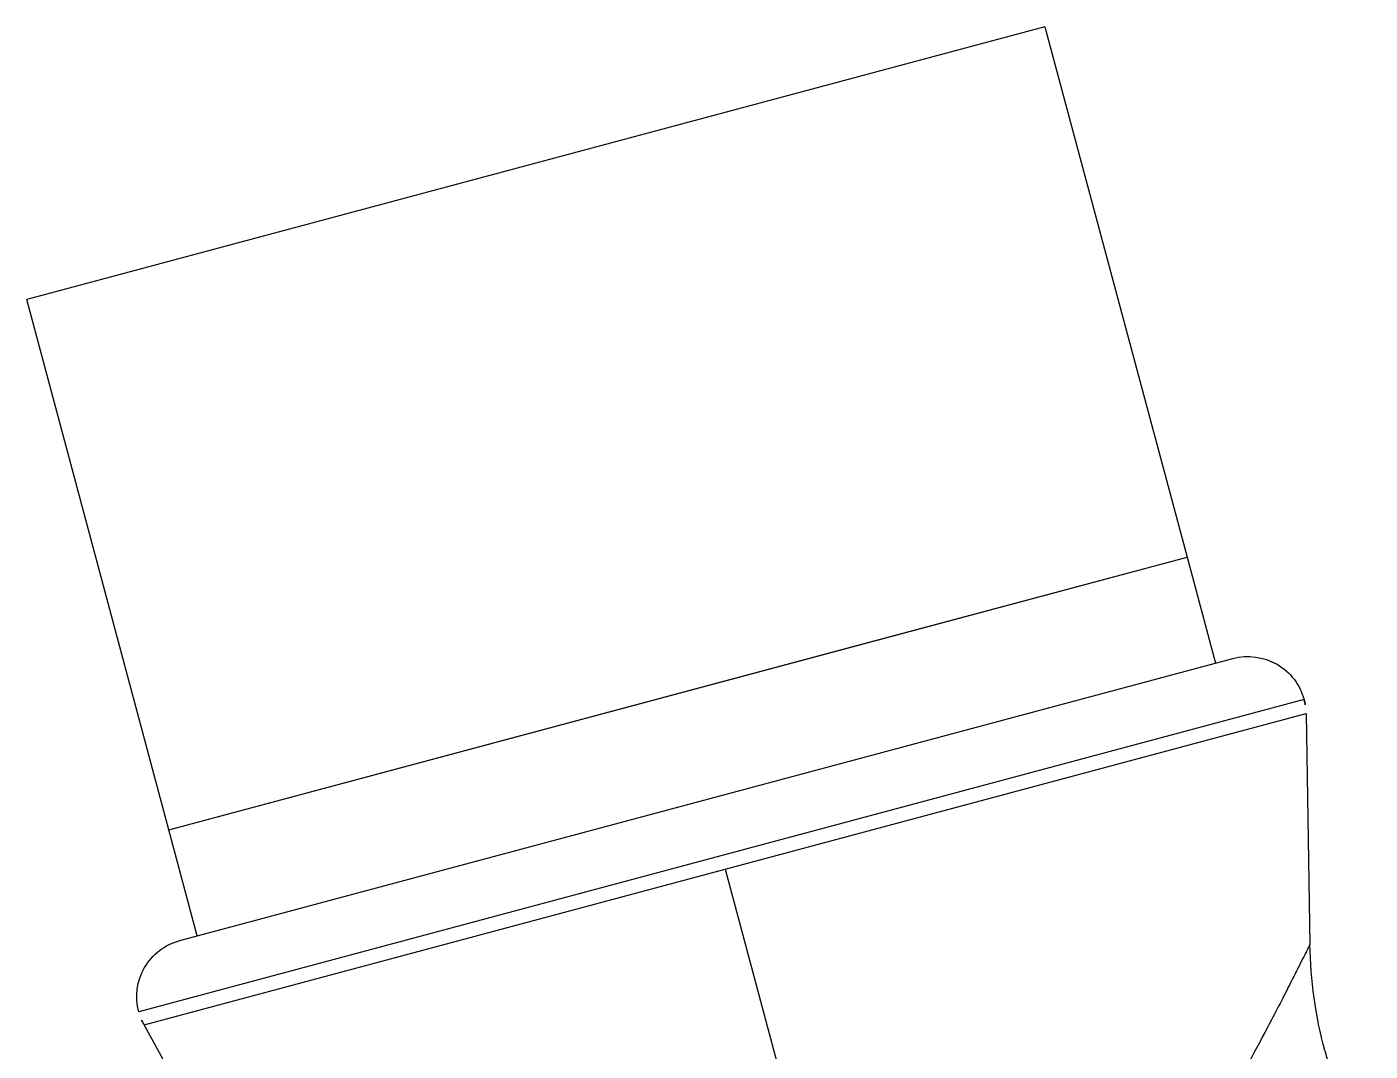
# Model space of a CAD drawing. Header units: millimetres. Extents: x 694231 to 734331, y 4486031 to 4541543.
# Drawn here: x 713340.1735 to 713340.2346, y 4487264.6241 to 4487264.6707 of the extents above; entities that cross this region are included whole.
import ezdxf

# ---------------------------------------------------------------- set-up
doc = ezdxf.new("R2010")
doc.units = ezdxf.units.MM

# ---------------------------------------------------------------- blocks, each defined once
blk = doc.blocks.new('ERER')
at = {"color": 7, "linetype": 'Continuous', "lineweight": 25}
for p, q in [((2598.972478811678, 998.7281116243062), (2598.979679016802, 998.7549927184424)), ((2598.951119986774, 998.7443888027473), (2598.946019397032, 998.7351988810676)), ((2598.999792283729, 998.736371876335), (2599.001856169661, 998.7440771435412)), ((2598.946019397032, 998.7351988810676), (2598.972478811678, 998.7281116243062)), ((2598.998848487141, 998.720384326726), (2598.94577719938, 998.7345996768408)), ((2598.947647796021, 998.7313603737539), (2598.995609183808, 998.7185137291642)), ((2598.998938226094, 998.7210243676063), (2598.999114137065, 998.7315317792304)), ((2598.94844578604, 998.7311466290344), (2598.947152121571, 998.7263168894391)), ((2598.972478811678, 998.7281116243062), (2598.998938226094, 998.7210243676063)), ((2598.947152121571, 998.7263168894391), (2598.940683799111, 998.7021681914939)), ((2598.947152121571, 998.7263168894391), (2598.993517529319, 998.7138977342886)), ((2598.947152121571, 998.7263168894391), (2598.979731071556, 998.7175904904325)), ((2598.993517529319, 998.7138977342886), (2598.994811194034, 998.718727474805)), ((2598.979731071556, 998.7175904904325), (2598.993517529319, 998.7138977342886)), ((2598.98704920745, 998.6897490371721), (2598.993517529319, 998.7138977342886)), ((2598.98704920745, 998.6897490371721), (2598.940683799111, 998.7021681914939))]:
    blk.add_line(p, q, dxfattribs=at)
for centre, radius, start, end in [((2599.019125558762, 998.7311952318996), 0.0200148009063957, 165.0085026427525, 179.0343523119311), ((2599.019111239396, 998.731197187592), 0.02000000001540583, 165.0073440319652, 179.0413397473249), ((2598.948332146645, 998.7339153272758), 0.002645040000000875, 150.9688470544842, 165.0050955363407), ((2598.948332146645, 998.7339153272758), 0.002645040000000875, 165.0050955363407, 255.0050981163404), ((2598.996293545157, 998.7210686808006), 0.002645040000000364, 345.0051161929898, 359.0413640541128), ((2598.996293545157, 998.7210686808006), 0.002645040000000164, 255.0050955363407, 345.0051161929898)]:
    blk.add_arc(centre, radius, start, end, dxfattribs=at)
for points, knots in [([(2598.999113600496, 998.7315325400103), (2598.999087431152, 998.7315857242667), (2598.999047783403, 998.7316662987), (2598.99883825088, 998.7320843426112), (2598.998612537721, 998.7325319932892), (2598.998296961685, 998.7331566565991), (2598.997877065743, 998.7339788398078), (2598.997300796974, 998.7350898537039), (2598.99655033449, 998.7365105961471), (2598.995615507999, 998.7382292682122), (2598.994586390341, 998.7400491864825), (2598.993467409536, 998.7419351724054), (2598.992258180439, 998.7438548432617), (2598.990917834055, 998.74582893794), (2598.989484147146, 998.7477381056895), (2598.988060641942, 998.7494168143153), (2598.986738813188, 998.7507756677643), (2598.985506294638, 998.7518829580453), (2598.983974643292, 998.753052492333), (2598.982076500415, 998.7542061229641), (2598.980464141314, 998.7547351245256), (2598.979679016802, 998.7549927184424)], [0, 0, 0, 0, 0.0614680844601142, 0.09312609485309857, 0.1255738463941716, 0.1647456209592569, 0.2064375172213572, 0.2507801082048461, 0.3128850816578007, 0.3750454711972323, 0.4376636883827927, 0.5000345317989603, 0.5622619880431279, 0.6246477470442895, 0.6914343149531277, 0.7495640605933734, 0.7943137528494775, 0.8359155595944519, 0.8746592339069627, 0.9389663720259143, 1, 1, 1, 1]), ([(2598.999791977099, 998.7363725745379), (2598.999792124936, 998.7363723404425), (2598.999792388548, 998.7363719193439), (2598.999792315757, 998.7363718894767), (2598.999792283729, 998.736371876335)], [0, 0, 0, 0, 0.5598844461431964, 1, 1, 1, 1]), ([(2598.999114137065, 998.7315317792304), (2598.999114108836, 998.7315318480037), (2598.999114058614, 998.7315319710455), (2598.999113740421, 998.7315323652974), (2598.999113600496, 998.7315325400103)], [0, 0, 0, 0, 0.5602314958114656, 1, 1, 1, 1])]:
    blk.add_open_spline(points, degree=3, knots=knots, dxfattribs=at)

msp = doc.modelspace()

# ---------------------------------------------------------------- block references
at = {"color": 6, "lineweight": 53, "xscale": -1, "rotation": 180}
msp.add_blockref('ERER', (710741.2327867935, 4488263.360474526), dxfattribs=at)

doc.saveas('drawing.dxf')
